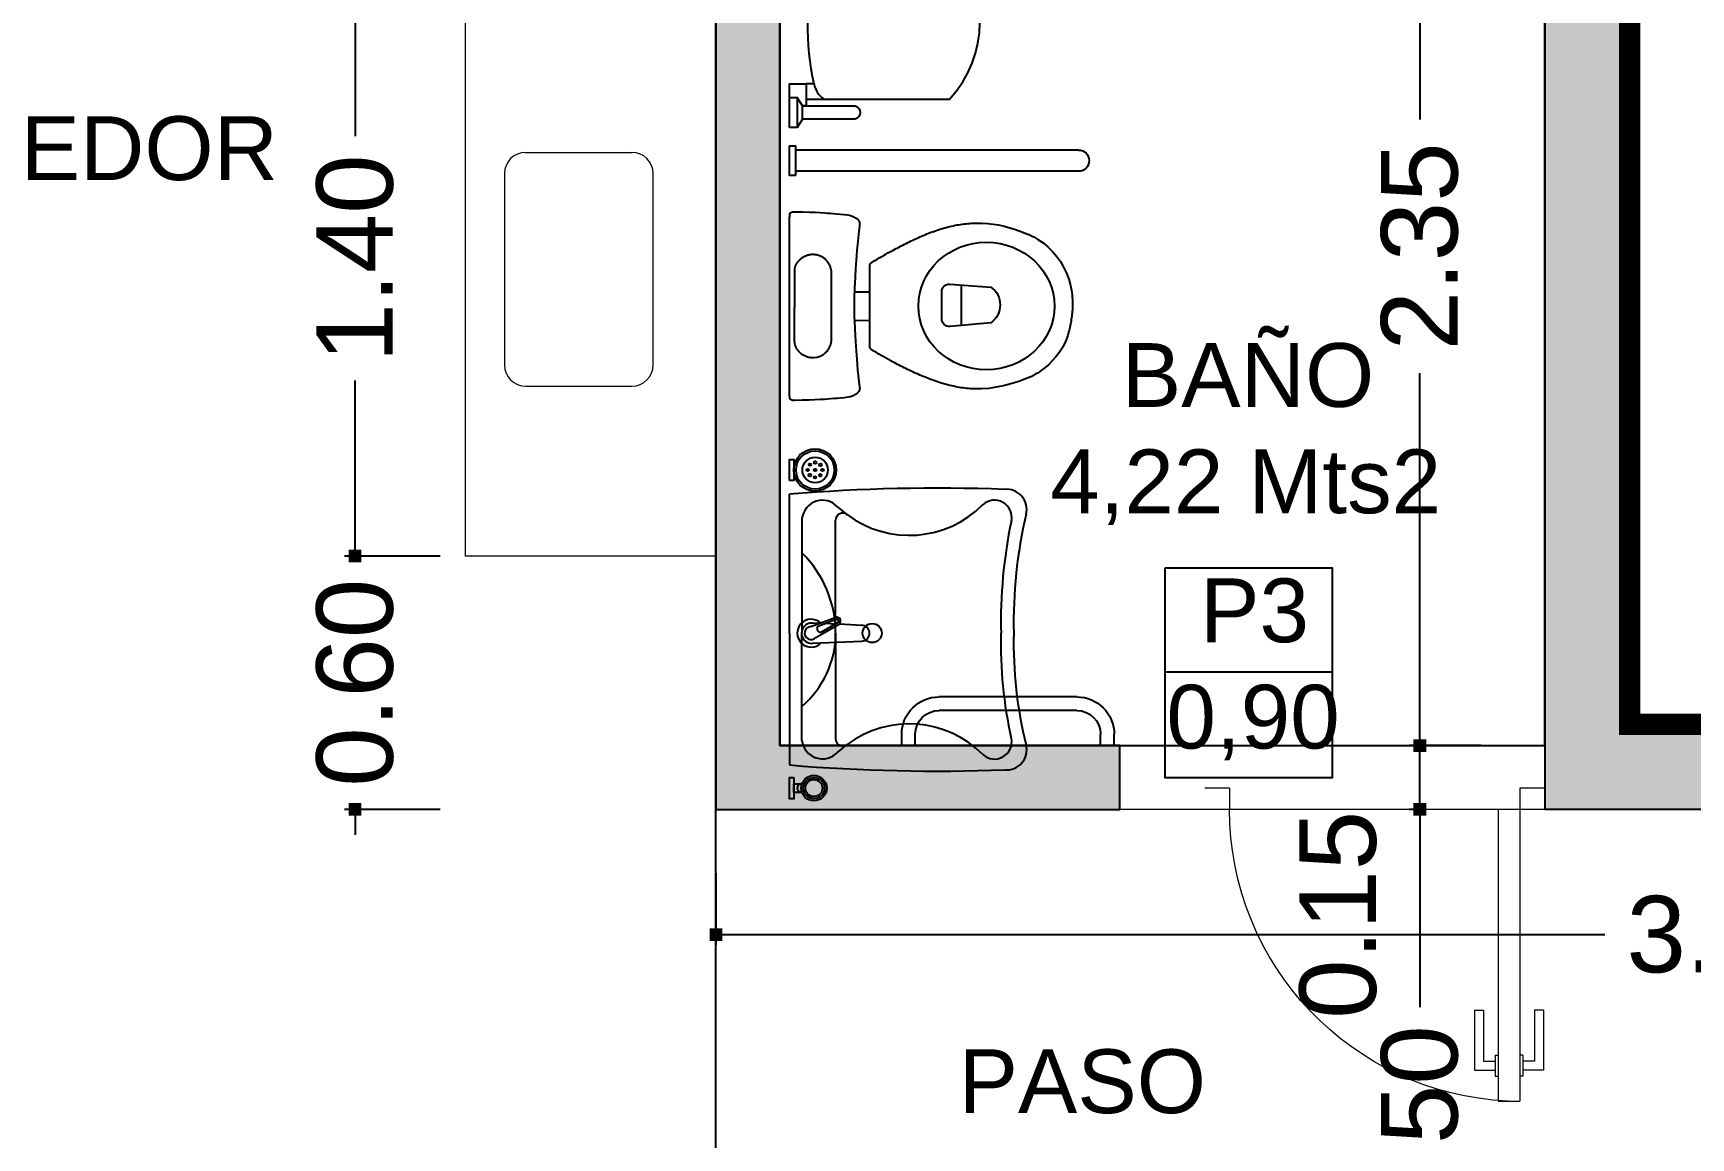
# Model space of a CAD drawing. Header units: millimetres. Extents: x 167 to 343, y -139 to 78.
# Drawn here: x 242.868 to 246.768, y -49.423 to -46.825 of the extents above; entities that cross this region are included whole.
import ezdxf

# ---------------------------------------------------------------- set-up
doc = ezdxf.new("R2010")
doc.units = ezdxf.units.MM
doc.header["$LTSCALE"] = 0.1
doc.header["$MEASUREMENT"] = 0
doc.header["$PDMODE"] = 3
doc.header["$PDSIZE"] = 0.1
doc.layers.get('DEFPOINTS').update_dxf_attribs({"color": 1})
for name, color, linetype, lineweight in [('17.Sombras', 8, 'Continuous', 5), ('ARTEFACTO', 3, 'Continuous', 15), ('CARPINTERIA', 2, 'Continuous', 18)]:
    doc.layers.add(name, color=color, linetype=linetype, lineweight=lineweight)
for name, color, linetype in [('5.Carpinterias', 250, 'Continuous'), ('9.Mobiliario', 252, 'Continuous'), ('Carpinterias', 7, 'Continuous'), ('Cotas', 1, 'Continuous'), ('HATCH', 10, 'Continuous'), ('MURO', 4, 'Continuous'), ('POLILINEA SUP', 150, 'Continuous')]:
    doc.layers.add(name, color=color, linetype=linetype)
doc.styles.add('ARIAL', font='arial.ttf', dxfattribs={"height": 0.18})
doc.styles.get("Standard").update_dxf_attribs({"font": 'arial.ttf'})
doc.styles.add('Verdana', font='verdana.ttf')
doc.dimstyles.new('MARQ 100', dxfattribs={"dimscale": 0.1, "dimtxt": 1.75, "dimasz": 0.3, "dimexe": 0.25, "dimexo": 1.5, "dimtad": 0, "dimzin": 1, "dimdsep": 46, "dimtxsty": 'ARIAL', "dimblk": 'BOXFILLED', "dimcen": 2.5, "dimclrd": 8, "dimclre": 8, "dimclrt": 4, "dimazin": 0, "dimtfac": 1, "dimtmove": 2, "dimatfit": 3, "dimldrblk": 'DOTSMALL', "dimfxl": 2, "dimfxlon": 1, "dimlwd": -1, "dimarcsym": 0})

# ---------------------------------------------------------------- blocks, each defined once
blk = doc.blocks.new('_BoxFilled')
at = {"color": 0, "linetype": 'ByBlock', "lineweight": -2}
blk.add_line((-0.5, 0), (-1, 0), dxfattribs=at)
at = {"color": 0, "linetype": 'ByBlock'}
blk.add_solid([(-0.5, 0.5), (0.5, 0.5), (-0.5, -0.5), (0.5, -0.5)], dxfattribs=at)
blk = doc.blocks.new('*D82')
at = {"layer": 'Cotas', "color": 8, "lineweight": -2, "transparency": 16777216}
for p, q in [((246.1303, -48.6507), (246.1053, -48.6507)), ((246.1303, -50.1555), (246.1053, -50.1555))]:
    blk.add_line(p, q, dxfattribs=at)
at = {"layer": 'Cotas', "color": 8, "transparency": 16777216}
for p, q in [((246.1303, -48.6807), (246.1303, -49.1156)), ((246.1303, -50.1255), (246.1303, -49.6906))]:
    blk.add_line(p, q, dxfattribs=at)
at = {"layer": 'DEFPOINTS', "color": 0, "transparency": 16777216}
for p in [(246.2626, -48.6507), (246.1303, -50.1555), (246.2626, -50.1555)]:
    blk.add_point(p, dxfattribs=at)
at = {"layer": 'Cotas', "color": 8, "transparency": 16777216, "xscale": 0.03, "yscale": 0.03, "zscale": 0.03}
for p, rotation in [((246.1303, -48.6507), 90), ((246.1303, -50.1555), 270)]:
    blk.add_blockref('_BoxFilled', p, dxfattribs=dict(at, rotation=rotation))
at = {"layer": 'Cotas', "color": 4, "transparency": 16777216, "insert": (246.1303, -49.4031), "char_height": 0.18, "attachment_point": 5, "rotation": 90, "style": 'ARIAL'}
blk.add_mtext('1.50', dxfattribs=at)
blk = doc.blocks.new('_DotSmall')
at = {"color": 0, "linetype": 'ByBlock', "const_width": 0.5}
blk.add_lwpolyline([(-0.0625, 0, 1), (0.0625, 0, 1)], format="xyb", close=True, dxfattribs=at)
blk = doc.blocks.new('*D83')
at = {"layer": 'Cotas', "color": 8, "transparency": 16777216}
for p, q in [((246.1303, -48.4707), (246.1303, -48.4407)), ((246.1303, -48.6507), (246.1303, -48.5007)), ((246.1303, -48.6807), (246.1303, -48.7107))]:
    blk.add_line(p, q, dxfattribs=at)
at = {"layer": 'Cotas', "color": 8, "lineweight": -2, "transparency": 16777216}
for p, q in [((246.1303, -48.5007), (246.1053, -48.5007)), ((246.1303, -48.6507), (246.1053, -48.6507))]:
    blk.add_line(p, q, dxfattribs=at)
at = {"layer": 'DEFPOINTS', "color": 0, "transparency": 16777216}
for p in [(246.1303, -48.5007), (246.2626, -48.5007), (246.2632, -48.6507)]:
    blk.add_point(p, dxfattribs=at)
at = {"layer": 'Cotas', "color": 8, "transparency": 16777216, "xscale": 0.03, "yscale": 0.03, "zscale": 0.03}
for p, rotation in [((246.1303, -48.5007), 270), ((246.1303, -48.6507), 90)]:
    blk.add_blockref('_BoxFilled', p, dxfattribs=dict(at, rotation=rotation))
at = {"layer": 'Cotas', "color": 4, "transparency": 16777216, "insert": (245.9383, -48.8986), "char_height": 0.18, "attachment_point": 5, "rotation": 90, "style": 'ARIAL'}
blk.add_mtext('0.15', dxfattribs=at)
blk = doc.blocks.new('*D125')
at = {"layer": 'Cotas', "color": 8, "transparency": 16777216}
for p, q in [((243.6253, -48.0247), (243.6253, -47.9947)), ((243.6253, -48.0547), (243.6253, -48.0567)), ((243.6253, -48.6507), (243.6253, -48.6487)), ((243.6253, -48.6807), (243.6253, -48.7107))]:
    blk.add_line(p, q, dxfattribs=at)
at = {"layer": 'Cotas', "color": 8, "lineweight": -2, "transparency": 16777216}
for p, q in [((243.8253, -48.0547), (243.6003, -48.0547)), ((243.8253, -48.6507), (243.6003, -48.6507))]:
    blk.add_line(p, q, dxfattribs=at)
at = {"layer": 'DEFPOINTS', "color": 0, "transparency": 16777216}
for p in [(243.6253, -48.0547), (244.4743, -48.0547), (244.4743, -48.6507)]:
    blk.add_point(p, dxfattribs=at)
at = {"layer": 'Cotas', "color": 8, "transparency": 16777216, "xscale": 0.03, "yscale": 0.03, "zscale": 0.03}
for p, rotation in [((243.6253, -48.0547), 270), ((243.6253, -48.6507), 90)]:
    blk.add_blockref('_BoxFilled', p, dxfattribs=dict(at, rotation=rotation))
at = {"layer": 'Cotas', "color": 4, "transparency": 16777216, "insert": (243.6253, -48.3527), "char_height": 0.18, "attachment_point": 5, "rotation": 90, "style": 'ARIAL'}
blk.add_mtext('0.60', dxfattribs=at)
blk = doc.blocks.new('*D126')
at = {"layer": 'Cotas', "color": 8, "lineweight": -2, "transparency": 16777216}
for p, q in [((243.7343, -46.6547), (243.6003, -46.6547)), ((243.8253, -48.0547), (243.6003, -48.0547))]:
    blk.add_line(p, q, dxfattribs=at)
at = {"layer": 'Cotas', "color": 8, "transparency": 16777216}
for p, q in [((243.6253, -46.6847), (243.6253, -47.0672)), ((243.6253, -48.0247), (243.6253, -47.6422))]:
    blk.add_line(p, q, dxfattribs=at)
at = {"layer": 'DEFPOINTS', "color": 0, "transparency": 16777216}
for p in [(243.6253, -46.6547), (243.8843, -46.6547), (244.4743, -48.0547)]:
    blk.add_point(p, dxfattribs=at)
at = {"layer": 'Cotas', "color": 8, "transparency": 16777216, "xscale": 0.03, "yscale": 0.03, "zscale": 0.03}
for p, rotation in [((243.6253, -46.6547), 90), ((243.6253, -48.0547), 270)]:
    blk.add_blockref('_BoxFilled', p, dxfattribs=dict(at, rotation=rotation))
at = {"layer": 'Cotas', "color": 4, "transparency": 16777216, "insert": (243.6253, -47.3547), "char_height": 0.18, "attachment_point": 5, "rotation": 90, "style": 'ARIAL'}
blk.add_mtext('1.40', dxfattribs=at)
blk = doc.blocks.new('inodisca')
for p, q in [((3114.6389, 1702.4767), (3114.6389, 1702.5716)), ((3114.8903, 1702.5598), (3114.8561, 1702.5599))]:
    blk.add_line(p, q)
blk.add_lwpolyline([(3114.666, 1702.4747), (3114.5692, 1702.4816, -0.519802), (3114.5692, 1702.5653), (3114.6657, 1702.574, -0.440684), (3114.6847, 1702.5566), (3114.6847, 1702.4921, -0.435165)], format="xyb", close=True)
for points in [[(3114.8047, 1702.655, 0), (3114.8101, 1702.6521, 0), (3114.8156, 1702.6491, 0), (3114.8214, 1702.6458, 0), (3114.8272, 1702.6425, 0), (3114.8329, 1702.6391, 0), (3114.8387, 1702.6357, 0), (3114.8444, 1702.6322, 0), (3114.8472, 1702.6305, 0), (3114.8486, 1702.6296, 0), (3114.849, 1702.6294, 0), (3114.8493, 1702.6292, 0), (3114.8495, 1702.6291, 0), (3114.8497, 1702.629, 0), (3114.8497, 1702.6289, 0), (3114.8498, 1702.6289, 0), (3114.8498, 1702.6289, 0), (3114.8498, 1702.6289, 0), (3114.8501, 1702.6287, 0), (3114.8504, 1702.6284, 0), (3114.8509, 1702.6281, 0), (3114.8513, 1702.6278, 0), (3114.8518, 1702.6271, 0), (3114.8524, 1702.6265, 0), (3114.8528, 1702.6258, 0), (3114.8532, 1702.625, 0), (3114.8536, 1702.6242, 0), (3114.8538, 1702.6234, 0), (3114.854, 1702.6226, 0), (3114.8542, 1702.6218, 0), (3114.8542, 1702.6209, 0), (3114.8542, 1702.62, 0), (3114.8541, 1702.618, 0), (3114.8541, 1702.6161, 0), (3114.8541, 1702.6055, 0), (3114.8541, 1702.5929, 0), (3114.8542, 1702.5695, 0), (3114.8542, 1702.5461, 0), (3114.8542, 1702.5263, 0), (3114.8542, 1702.5227, 0), (3114.8542, 1702.4993, 0), (3114.8542, 1702.4759, 0), (3114.8542, 1702.4578, 0), (3114.8542, 1702.4526, 0), (3114.8542, 1702.4326, 0), (3114.8542, 1702.4319, 0), (3114.8542, 1702.4313, 0), (3114.8541, 1702.4306, 0), (3114.854, 1702.43, 0), (3114.8539, 1702.4293, 0), (3114.8537, 1702.4286, 0), (3114.8534, 1702.428, 0), (3114.8531, 1702.4273, 0), (3114.8527, 1702.4267, 0), (3114.8523, 1702.4261, 0), (3114.8518, 1702.4255, 0), (3114.8513, 1702.4249, 0), (3114.8507, 1702.4244, 0), (3114.8501, 1702.4239, 0), (3114.8499, 1702.4238, 0), (3114.8498, 1702.4238, 0), (3114.8498, 1702.4237, 0), (3114.8498, 1702.4237, 0), (3114.8498, 1702.4237, 0), (3114.8498, 1702.4237, 0), (3114.8498, 1702.4237, 0), (3114.8497, 1702.4237, 0), (3114.8497, 1702.4236, 0), (3114.8495, 1702.4235, 0), (3114.8493, 1702.4234, 0), (3114.8436, 1702.4199, 0), (3114.8378, 1702.4164, 0), (3114.832, 1702.4129, 0), (3114.8261, 1702.4095, 0), (3114.8203, 1702.4062, 0), (3114.8167, 1702.4041, 0), (3114.8115, 1702.4013, 0), (3114.8047, 1702.3976, 0), (3114.8042, 1702.3973, 0), (3114.8003, 1702.3952, 0), (3114.7963, 1702.3931, 0), (3114.7924, 1702.391, 0), (3114.7885, 1702.389, 0), (3114.7845, 1702.3869, 0), (3114.7806, 1702.3848, 0), (3114.7766, 1702.3828, 0), (3114.7726, 1702.3808, 0), (3114.7686, 1702.3788, 0), (3114.7646, 1702.3768, 0), (3114.7606, 1702.3748, 0), (3114.7566, 1702.3729, 0), (3114.7526, 1702.371, 0), (3114.7485, 1702.3691, 0), (3114.7445, 1702.3672, 0), (3114.7404, 1702.3654, 0), (3114.7364, 1702.3636, 0), (3114.7323, 1702.3618, 0), (3114.7282, 1702.3601, 0), (3114.7241, 1702.3584, 0), (3114.72, 1702.3567, 0), (3114.7159, 1702.3551, 0), (3114.7118, 1702.3535, 0), (3114.7077, 1702.352, 0), (3114.7036, 1702.3505, 0), (3114.6994, 1702.349, 0), (3114.6953, 1702.3476, 0), (3114.6911, 1702.3462, 0), (3114.6869, 1702.3449, 0), (3114.6827, 1702.3436, 0), (3114.6785, 1702.3424, 0), (3114.6743, 1702.3413, 0), (3114.6701, 1702.3402, 0), (3114.6659, 1702.3391, 0), (3114.6617, 1702.3381, 0), (3114.6574, 1702.3372, 0), (3114.6532, 1702.3363, 0), (3114.6489, 1702.3355, 0), (3114.6446, 1702.3348, 0), (3114.6404, 1702.3341, 0), (3114.6361, 1702.3335, 0), (3114.6318, 1702.333, 0), (3114.6275, 1702.3325, 0), (3114.6231, 1702.3321, 0), (3114.6188, 1702.3318, 0), (3114.6145, 1702.3316, 0), (3114.6101, 1702.3314, 0), (3114.6057, 1702.3313, 0), (3114.5943, 1702.3312, 0), (3114.5935, 1702.3312, 0), (3114.5908, 1702.3313, 0), (3114.577, 1702.332, 0), (3114.564, 1702.3335, 0), (3114.5515, 1702.3355, 0), (3114.538, 1702.3385, 0), (3114.5247, 1702.3422, 0), (3114.511, 1702.3465, 0), (3114.4964, 1702.3516, 0), (3114.4963, 1702.3516, 0), (3114.4906, 1702.3537, 0), (3114.4798, 1702.3581, 0), (3114.4686, 1702.3635, 0), (3114.4685, 1702.3636, 0), (3114.4588, 1702.3693, 0), (3114.4465, 1702.3778, 0), (3114.4349, 1702.3873, 0), (3114.4243, 1702.3978, 0), (3114.4145, 1702.4092, 0), (3114.4057, 1702.4216, 0), (3114.398, 1702.4347, 0), (3114.3914, 1702.4485, 0), (3114.386, 1702.4631, 0), (3114.3819, 1702.4782, 0), (3114.3791, 1702.4938, 0), (3114.3783, 1702.5013, 0), (3114.3779, 1702.5051, 0), (3114.3776, 1702.5089, 0), (3114.3774, 1702.5127, 0), (3114.3773, 1702.5164, 0), (3114.3772, 1702.5202, 0), (3114.3772, 1702.524, 0), (3114.3773, 1702.5278, 0), (3114.3774, 1702.5316, 0), (3114.3776, 1702.5353, 0), (3114.3779, 1702.5391, 0), (3114.3782, 1702.5429, 0), (3114.3786, 1702.5467, 0), (3114.379, 1702.5504, 0), (3114.3796, 1702.5542, 0), (3114.3801, 1702.558, 0), (3114.3807, 1702.5617, 0), (3114.3814, 1702.5654, 0), (3114.3821, 1702.5692, 0), (3114.3829, 1702.5729, 0), (3114.3837, 1702.5766, 0), (3114.3845, 1702.5804, 0), (3114.3854, 1702.5841, 0), (3114.3863, 1702.5878, 0), (3114.3873, 1702.5915, 0), (3114.3883, 1702.5954, 0), (3114.3937, 1702.6097, 0), (3114.4003, 1702.6228, 0), (3114.4081, 1702.635, 0), (3114.4162, 1702.6458, 0), (3114.4247, 1702.6554, 0), (3114.4332, 1702.6638, 0), (3114.4417, 1702.6711, 0), (3114.4501, 1702.6774, 0), (3114.455, 1702.6807, 0), (3114.4598, 1702.6838, 0), (3114.4648, 1702.6868, 0), (3114.4692, 1702.6892, 0), (3114.471, 1702.6901, 0), (3114.474, 1702.6916, 0), (3114.4789, 1702.694, 0), (3114.484, 1702.6962, 0), (3114.4895, 1702.6983, 0), (3114.4959, 1702.7007, 0), (3114.4972, 1702.7011, 0), (3114.4993, 1702.7019, 0), (3114.5015, 1702.7027, 0), (3114.5037, 1702.7034, 0), (3114.506, 1702.7042, 0), (3114.5223, 1702.7091, 0), (3114.5394, 1702.7136, 0), (3114.5569, 1702.7172, 0), (3114.5743, 1702.7198, 0), (3114.5911, 1702.7211, 0), (3114.5941, 1702.7212, 0), (3114.5952, 1702.7212, 0), (3114.5972, 1702.7212, 0), (3114.5994, 1702.7212, 0), (3114.6038, 1702.7212, 0), (3114.6082, 1702.7211, 0), (3114.6126, 1702.7209, 0), (3114.617, 1702.7206, 0), (3114.6214, 1702.7203, 0), (3114.6258, 1702.7199, 0), (3114.6301, 1702.7194, 0), (3114.6345, 1702.7188, 0), (3114.6388, 1702.7182, 0), (3114.6432, 1702.7175, 0), (3114.6475, 1702.7167, 0), (3114.6518, 1702.7159, 0), (3114.6562, 1702.715, 0), (3114.6605, 1702.7141, 0), (3114.6648, 1702.7131, 0), (3114.6691, 1702.712, 0), (3114.6734, 1702.7109, 0), (3114.6777, 1702.7097, 0), (3114.6819, 1702.7085, 0), (3114.6862, 1702.7072, 0), (3114.6904, 1702.7059, 0), (3114.6947, 1702.7045, 0), (3114.6989, 1702.7031, 0), (3114.7031, 1702.7017, 0), (3114.7074, 1702.7001, 0), (3114.7116, 1702.6986, 0), (3114.7158, 1702.697, 0), (3114.7199, 1702.6954, 0), (3114.7241, 1702.6937, 0), (3114.7283, 1702.692, 0), (3114.7324, 1702.6903, 0), (3114.7365, 1702.6885, 0), (3114.7406, 1702.6867, 0), (3114.7448, 1702.6849, 0), (3114.7488, 1702.683, 0), (3114.7529, 1702.6811, 0), (3114.757, 1702.6792, 0), (3114.7611, 1702.6773, 0), (3114.7651, 1702.6754, 0), (3114.7691, 1702.6734, 0), (3114.7731, 1702.6714, 0), (3114.7771, 1702.6694, 0), (3114.7811, 1702.6674, 0), (3114.7851, 1702.6653, 0), (3114.789, 1702.6633, 0), (3114.793, 1702.6612, 0), (3114.7969, 1702.6592, 0), (3114.8008, 1702.6571, 0), (3114.8047, 1702.655, 0)], [(3114.9234, 1702.7426, 0), (3114.9308, 1702.7433, 0), (3114.9378, 1702.744, 0), (3114.9461, 1702.7446, 0), (3114.9534, 1702.7452, 0), (3114.9606, 1702.7457, 0), (3114.9711, 1702.7463, 0), (3114.9834, 1702.7469, 0), (3114.9974, 1702.7475, 0), (3115.0132, 1702.7479, 0), (3115.0308, 1702.748, 0), (3115.0349, 1702.748, 0), (3115.0364, 1702.7479, 0), (3115.0376, 1702.7476, 0), (3115.0387, 1702.7471, 0), (3115.0396, 1702.7466, 0), (3115.04, 1702.7463, 0), (3115.0405, 1702.7459, 0), (3115.0407, 1702.7457, 0), (3115.0408, 1702.7455, 0), (3115.0412, 1702.7452, 0), (3115.042, 1702.744, 0), (3115.0423, 1702.7433, 0), (3115.0424, 1702.7426, 0), (3115.0425, 1702.7415, 0), (3115.0426, 1702.7399, 0), (3115.0426, 1702.7391, 0), (3115.0427, 1702.7383, 0), (3115.0427, 1702.7373, 0), (3115.0427, 1702.7351, 0), (3115.0428, 1702.7314, 0), (3115.0428, 1702.7261, 0), (3115.0429, 1702.6917, 0), (3115.043, 1702.6913, 0), (3115.0431, 1702.6908, 0), (3115.0431, 1702.6903, 0), (3115.0431, 1702.6651, 0), (3115.0431, 1702.5263, 0), (3115.0431, 1702.514, 0), (3115.0431, 1702.5017, 0), (3115.0431, 1702.4894, 0), (3115.0431, 1702.3623, 0), (3115.0431, 1702.3618, 0), (3115.043, 1702.3614, 0), (3115.0429, 1702.3609, 0), (3115.0428, 1702.3264, 0), (3115.0427, 1702.3202, 0), (3115.0427, 1702.3179, 0), (3115.0426, 1702.3158, 0), (3115.0426, 1702.3138, 0), (3115.0425, 1702.3123, 0), (3115.0424, 1702.3107, 0), (3115.0422, 1702.3096, 0), (3115.042, 1702.3089, 0), (3115.0418, 1702.3083, 0), (3115.0412, 1702.3075, 0), (3115.0411, 1702.3073, 0), (3115.0409, 1702.3072, 0), (3115.0407, 1702.307, 0), (3115.04, 1702.3063, 0), (3115.0393, 1702.3058, 0), (3115.0384, 1702.3054, 0), (3115.0374, 1702.305, 0), (3115.0362, 1702.3047, 0), (3115.0349, 1702.3046, 0), (3115.0285, 1702.3046, 0), (3115.0116, 1702.3048, 0), (3114.9963, 1702.3052, 0), (3114.9827, 1702.3057, 0), (3114.9708, 1702.3063, 0), (3114.9606, 1702.3069, 0), (3114.954, 1702.3074, 0), (3114.9476, 1702.3079, 0), (3114.9404, 1702.3084, 0), (3114.9323, 1702.3091, 0), (3114.9234, 1702.31, 0), (3114.9141, 1702.3109, 0), (3114.9061, 1702.3118, 0), (3114.8996, 1702.313, 0), (3114.8934, 1702.3153, 0), (3114.8877, 1702.3185, 0), (3114.8826, 1702.3227, 0), (3114.8811, 1702.3242, 0), (3114.8799, 1702.3258, 0), (3114.879, 1702.3276, 0), (3114.8784, 1702.3294, 0), (3114.8781, 1702.3313, 0), (3114.8779, 1702.3332, 0), (3114.878, 1702.3339, 0), (3114.878, 1702.3347, 0), (3114.8781, 1702.3356, 0), (3114.8781, 1702.3362, 0), (3114.8782, 1702.3365, 0), (3114.8783, 1702.3375, 0), (3114.8783, 1702.3376, 0), (3114.8785, 1702.3385, 0), (3114.88, 1702.35, 0), (3114.8818, 1702.3661, 0), (3114.8833, 1702.3811, 0), (3114.8845, 1702.3949, 0), (3114.8855, 1702.4075, 0), (3114.8863, 1702.4189, 0), (3114.8876, 1702.438, 0), (3114.8888, 1702.4578, 0), (3114.8895, 1702.4725, 0), (3114.89, 1702.4829, 0), (3114.8903, 1702.4913, 0), (3114.8905, 1702.5014, 0), (3114.8907, 1702.5128, 0), (3114.8908, 1702.5239, 0), (3114.8908, 1702.5343, 0), (3114.8905, 1702.5502, 0), (3114.8902, 1702.5644, 0), (3114.8897, 1702.5768, 0), (3114.8894, 1702.5822, 0), (3114.8888, 1702.594, 0), (3114.8879, 1702.6095, 0), (3114.8864, 1702.6318, 0), (3114.885, 1702.6518, 0), (3114.884, 1702.6634, 0), (3114.8829, 1702.676, 0), (3114.8815, 1702.6896, 0), (3114.8798, 1702.7042, 0), (3114.8782, 1702.7165, 0), (3114.8779, 1702.7194, 0), (3114.8781, 1702.7214, 0), (3114.8784, 1702.7232, 0), (3114.879, 1702.725, 0), (3114.8799, 1702.7268, 0), (3114.8811, 1702.7284, 0), (3114.8826, 1702.7299, 0), (3114.8877, 1702.7341, 0), (3114.8934, 1702.7373, 0), (3114.8996, 1702.7396, 0), (3114.9061, 1702.7408, 0), (3114.9141, 1702.7417, 0), (3114.9233, 1702.7426, 0), (3114.9234, 1702.7426, 0)], [(3114.9445, 1702.5833, 0), (3114.9445, 1702.5775, 0), (3114.9445, 1702.5718, 0), (3114.9445, 1702.566, 0), (3114.9445, 1702.5603, 0), (3114.9446, 1702.5545, 0), (3114.9446, 1702.5488, 0), (3114.9446, 1702.543, 0), (3114.9446, 1702.5373, 0), (3114.9446, 1702.5315, 0), (3114.9446, 1702.5258, 0), (3114.9446, 1702.52, 0), (3114.9446, 1702.5142, 0), (3114.9446, 1702.5085, 0), (3114.9446, 1702.5027, 0), (3114.9445, 1702.497, 0), (3114.9445, 1702.4912, 0), (3114.9445, 1702.4855, 0), (3114.9445, 1702.4797, 0), (3114.9445, 1702.474, 0), (3114.9445, 1702.4682, 0), (3114.9445, 1702.4625, 0), (3114.9445, 1702.4567, 0), (3114.9445, 1702.451, 0), (3114.9445, 1702.4452, 0), (3114.9445, 1702.4441, 0), (3114.9446, 1702.4429, 0), (3114.9447, 1702.4418, 0), (3114.9449, 1702.4406, 0), (3114.9451, 1702.4395, 0), (3114.9454, 1702.4381, 0), (3114.9458, 1702.4367, 0), (3114.9463, 1702.4354, 0), (3114.9467, 1702.434, 0), (3114.9472, 1702.4327, 0), (3114.9478, 1702.4313, 0), (3114.9484, 1702.43, 0), (3114.9491, 1702.4288, 0), (3114.9498, 1702.4275, 0), (3114.9505, 1702.4263, 0), (3114.9513, 1702.425, 0), (3114.9521, 1702.4238, 0), (3114.9529, 1702.4227, 0), (3114.9538, 1702.4215, 0), (3114.9547, 1702.4204, 0), (3114.9557, 1702.4194, 0), (3114.9566, 1702.4183, 0), (3114.9577, 1702.4173, 0), (3114.9587, 1702.4163, 0), (3114.9598, 1702.4154, 0), (3114.9609, 1702.4145, 0), (3114.9621, 1702.4136, 0), (3114.9632, 1702.4128, 0), (3114.9644, 1702.412, 0), (3114.9657, 1702.4112, 0), (3114.9669, 1702.4105, 0), (3114.9682, 1702.4098, 0), (3114.9695, 1702.4092, 0), (3114.9708, 1702.4086, 0), (3114.9721, 1702.4081, 0), (3114.9735, 1702.4076, 0), (3114.9748, 1702.4071, 0), (3114.9762, 1702.4067, 0), (3114.9776, 1702.4064, 0), (3114.979, 1702.406, 0), (3114.9804, 1702.4058, 0), (3114.9818, 1702.4055, 0), (3114.9833, 1702.4054, 0), (3114.9847, 1702.4052, 0), (3114.9861, 1702.4052, 0), (3114.9876, 1702.4051, 0), (3114.989, 1702.4051, 0), (3114.9904, 1702.4052, 0), (3114.9919, 1702.4053, 0), (3114.9933, 1702.4054, 0), (3114.9947, 1702.4056, 0), (3114.9962, 1702.4059, 0), (3114.9976, 1702.4062, 0), (3114.999, 1702.4065, 0), (3115.0003, 1702.4069, 0), (3115.0017, 1702.4073, 0), (3115.0031, 1702.4078, 0), (3115.0049, 1702.4085, 0), (3115.0066, 1702.4092, 0), (3115.0084, 1702.4101, 0), (3115.0101, 1702.4109, 0), (3115.0117, 1702.4119, 0), (3115.0133, 1702.4129, 0), (3115.0149, 1702.414, 0), (3115.0165, 1702.4152, 0), (3115.0179, 1702.4164, 0), (3115.0188, 1702.4171, 0), (3115.0197, 1702.4179, 0), (3115.0205, 1702.4187, 0), (3115.0213, 1702.4195, 0), (3115.0221, 1702.4204, 0), (3115.023, 1702.4215, 0), (3115.0239, 1702.4226, 0), (3115.0248, 1702.4237, 0), (3115.0257, 1702.4249, 0), (3115.0265, 1702.4261, 0), (3115.0272, 1702.4273, 0), (3115.0279, 1702.4285, 0), (3115.0286, 1702.4298, 0), (3115.0291, 1702.4308, 0), (3115.0295, 1702.4319, 0), (3115.0299, 1702.433, 0), (3115.0302, 1702.4341, 0), (3115.0306, 1702.4352, 0), (3115.0309, 1702.4361, 0), (3115.0311, 1702.437, 0), (3115.0313, 1702.438, 0), (3115.0314, 1702.4389, 0), (3115.0315, 1702.4399, 0), (3115.0316, 1702.4408, 0), (3115.0316, 1702.4421, 0), (3115.0316, 1702.4434, 0), (3115.0316, 1702.4447, 0), (3115.0316, 1702.446, 0), (3115.0316, 1702.4517, 0), (3115.0316, 1702.4575, 0), (3115.0316, 1702.4632, 0), (3115.0316, 1702.469, 0), (3115.0316, 1702.4747, 0), (3115.0316, 1702.4805, 0), (3115.0316, 1702.4862, 0), (3115.0316, 1702.492, 0), (3115.0316, 1702.4977, 0), (3115.0316, 1702.5035, 0), (3115.0316, 1702.5092, 0), (3115.0316, 1702.515, 0), (3115.0316, 1702.5207, 0), (3115.0316, 1702.5236, 0), (3115.0316, 1702.5265, 0), (3115.0317, 1702.5322, 0), (3115.0317, 1702.538, 0), (3115.0317, 1702.5409, 0), (3115.0318, 1702.5438, 0), (3115.0318, 1702.5495, 0), (3115.0318, 1702.5553, 0), (3115.0318, 1702.561, 0), (3115.0318, 1702.5668, 0), (3115.0318, 1702.5725, 0), (3115.0318, 1702.5783, 0), (3115.0318, 1702.584, 0), (3115.0318, 1702.5898, 0), (3115.0318, 1702.5955, 0), (3115.0318, 1702.6013, 0), (3115.0318, 1702.607, 0), (3115.0317, 1702.6085, 0), (3115.0317, 1702.6099, 0), (3115.0316, 1702.6113, 0), (3115.0315, 1702.6128, 0), (3115.0314, 1702.6137, 0), (3115.0313, 1702.6147, 0), (3115.0311, 1702.6156, 0), (3115.0308, 1702.6166, 0), (3115.0306, 1702.6175, 0), (3115.0303, 1702.6184, 0), (3115.0298, 1702.6197, 0), (3115.0293, 1702.6211, 0), (3115.0287, 1702.6224, 0), (3115.0281, 1702.6237, 0), (3115.0276, 1702.6247, 0), (3115.027, 1702.6257, 0), (3115.0264, 1702.6267, 0), (3115.0257, 1702.6276, 0), (3115.0251, 1702.6286, 0), (3115.0244, 1702.6295, 0), (3115.0237, 1702.6304, 0), (3115.023, 1702.6313, 0), (3115.0222, 1702.6321, 0), (3115.0214, 1702.633, 0), (3115.0204, 1702.634, 0), (3115.0193, 1702.635, 0), (3115.0183, 1702.6359, 0), (3115.0172, 1702.6369, 0), (3115.016, 1702.6378, 0), (3115.0149, 1702.6386, 0), (3115.0137, 1702.6394, 0), (3115.0125, 1702.6402, 0), (3115.0108, 1702.6412, 0), (3115.0092, 1702.6421, 0), (3115.0074, 1702.6429, 0), (3115.0057, 1702.6437, 0), (3115.0039, 1702.6444, 0), (3115.0021, 1702.645, 0), (3115.0003, 1702.6456, 0), (3114.9984, 1702.6461, 0), (3114.9965, 1702.6466, 0), (3114.9951, 1702.6468, 0), (3114.9937, 1702.6471, 0), (3114.9923, 1702.6472, 0), (3114.9908, 1702.6474, 0), (3114.9899, 1702.6474, 0), (3114.9889, 1702.6475, 0), (3114.988, 1702.6475, 0), (3114.987, 1702.6475, 0), (3114.9861, 1702.6475, 0), (3114.9851, 1702.6474, 0), (3114.9794, 1702.6466, 0), (3114.9783, 1702.6464, 0), (3114.9772, 1702.6461, 0), (3114.976, 1702.6458, 0), (3114.9749, 1702.6454, 0), (3114.9739, 1702.6451, 0), (3114.9728, 1702.6447, 0), (3114.9717, 1702.6443, 0), (3114.9706, 1702.6438, 0), (3114.9696, 1702.6434, 0), (3114.9685, 1702.6429, 0), (3114.9673, 1702.6422, 0), (3114.966, 1702.6415, 0), (3114.9648, 1702.6407, 0), (3114.9636, 1702.64, 0), (3114.9624, 1702.6392, 0), (3114.9612, 1702.6383, 0), (3114.9601, 1702.6374, 0), (3114.959, 1702.6365, 0), (3114.958, 1702.6355, 0), (3114.9569, 1702.6345, 0), (3114.9559, 1702.6335, 0), (3114.955, 1702.6324, 0), (3114.954, 1702.6313, 0), (3114.9531, 1702.6302, 0), (3114.9523, 1702.629, 0), (3114.9515, 1702.6278, 0), (3114.9507, 1702.6266, 0), (3114.95, 1702.6254, 0), (3114.9493, 1702.6241, 0), (3114.9486, 1702.6228, 0), (3114.948, 1702.6216, 0), (3114.9474, 1702.6202, 0), (3114.9469, 1702.6189, 0), (3114.9464, 1702.6176, 0), (3114.9461, 1702.6168, 0), (3114.9459, 1702.616, 0), (3114.9456, 1702.6152, 0), (3114.9453, 1702.6144, 0), (3114.9451, 1702.6136, 0), (3114.945, 1702.6128, 0), (3114.9449, 1702.612, 0), (3114.9447, 1702.6106, 0), (3114.9446, 1702.6092, 0), (3114.9445, 1702.6077, 0), (3114.9445, 1702.6063, 0), (3114.9445, 1702.6005, 0), (3114.9445, 1702.5948, 0), (3114.9445, 1702.589, 0), (3114.9445, 1702.5833, 0)], [(3114.8903, 1702.4928, 0), (3114.8698, 1702.4928, 0), (3114.8562, 1702.4928, 0)]]:
    blk.add_polyline3d(points)
blk.add_ellipse((3114.5798, 1702.5263), major_axis=(0.16, 0), ratio=0.9375)
blk = doc.blocks.new('FIJO 50 VS')
for p, q in [((-0.3959, 0.1147), (-0.0721, 0.1147)), ((-0.3959, 0.0827), (-0.0721, 0.0827)), ((-0.484, 0), (-0.484, 0.0266)), ((-0.484, 0), (-0.452, 0)), ((-0.452, 0), (-0.452, 0.0266)), ((-0.016, 0), (-0.016, 0.0266)), ((-0.016, 0), (0.016, 0)), ((0.016, 0), (0.016, 0.0266))]:
    blk.add_line(p, q)
for centre, radius, start, end in [((-0.3959, 0.0266), 0.0881, 90, 180), ((-0.3959, 0.0266), 0.0561, 90, 180), ((-0.0721, 0.0266), 0.0881, 0, 90), ((-0.0721, 0.0266), 0.0561, 0, 90)]:
    blk.add_arc(centre, radius, start, end)
blk = doc.blocks.new('*D129')
at = {"layer": 'Cotas', "color": 8, "lineweight": -2, "transparency": 16777216}
for p, q in [((244.4743, -48.8007), (244.4743, -48.9703)), ((247.6743, -48.8007), (247.6743, -48.9703))]:
    blk.add_line(p, q, dxfattribs=at)
at = {"layer": 'Cotas', "color": 8, "transparency": 16777216}
for p, q in [((244.5043, -48.9453), (246.5653, -48.9453)), ((247.6443, -48.9453), (247.1572, -48.9453))]:
    blk.add_line(p, q, dxfattribs=at)
at = {"layer": 'DEFPOINTS', "color": 0, "transparency": 16777216}
for p in [(244.4743, -48.6507), (247.6743, -48.6507), (244.4743, -48.9453)]:
    blk.add_point(p, dxfattribs=at)
at = {"layer": 'Cotas', "color": 8, "transparency": 16777216, "xscale": 0.03, "yscale": 0.03, "zscale": 0.03, "rotation": 180}
blk.add_blockref('_BoxFilled', (244.4743, -48.9453), dxfattribs=at)
at = {"layer": 'Cotas', "color": 8, "transparency": 16777216, "xscale": 0.03, "yscale": 0.03, "zscale": 0.03}
blk.add_blockref('_BoxFilled', (247.6743, -48.9453), dxfattribs=at)
at = {"layer": 'Cotas', "color": 4, "transparency": 16777216, "insert": (246.8613, -48.9453), "char_height": 0.18, "attachment_point": 5, "style": 'ARIAL'}
blk.add_mtext('3.20', dxfattribs=at)
blk = doc.blocks.new('sentate')
for p, q in [((3115.1798, 1700.8912), (3115.1929, 1700.9106)), ((3115.1798, 1700.8598), (3115.1929, 1700.8405)), ((3115.1798, 1700.4679), (3115.1929, 1700.4873)), ((3115.1798, 1700.4365), (3115.1929, 1700.4172))]:
    blk.add_line(p, q)
for points in [[(3115.1798, 1700.8912), (3115.1798, 1700.8598), (3115.056, 1700.8598, -0.723314), (3115.056, 1700.8912)], [(3115.1798, 1700.4365), (3115.1798, 1700.4679), (3115.056, 1700.4679, 0.723314), (3115.056, 1700.4365)]]:
    blk.add_lwpolyline(points, format="xyb", close=True)
for points in [[(3115.2106, 1700.9106), (3115.2106, 1700.8405), (3115.1929, 1700.8405), (3115.1929, 1700.9106)], [(3115.2106, 1700.4172), (3115.2106, 1700.4873), (3115.1929, 1700.4873), (3115.1929, 1700.4172)]]:
    blk.add_lwpolyline(points, close=True)
for points in [[(3115.1529, 1700.8087, 0.211922), (3115.1289, 1700.8439), (3114.8345, 1700.8439, 0.398659), (3114.8345, 1700.4839), (3115.1289, 1700.4839, 0.175757), (3115.1529, 1700.5185)], [(3115.1529, 1700.8087, -0.102023), (3115.1529, 1700.5185)]]:
    blk.add_lwpolyline(points, format="xyb")
for points in [[(3115.153, 1700.8082), (3115.1717, 1700.8082), (3115.1717, 1700.8439), (3115.1289, 1700.8439)], [(3115.2106, 1700.86), (3115.2106, 1700.86), (3115.2106, 1700.8082), (3115.1717, 1700.8082), (3115.1717, 1700.8598), (3115.1798, 1700.8598)], [(3115.153, 1700.5196), (3115.1717, 1700.5196), (3115.1717, 1700.4839), (3115.1289, 1700.4839)], [(3115.2106, 1700.4678), (3115.2106, 1700.4678), (3115.2106, 1700.5196), (3115.1717, 1700.5196), (3115.1717, 1700.4679), (3115.1798, 1700.4679)]]:
    blk.add_lwpolyline(points)
blk = doc.blocks.new('barral')
for p, q in [((3248.9003, 1472.0712), (3248.234, 1472.0712)), ((3248.3498, 1472.0712), (3248.3498, 1472.0712)), ((3248.9003, 1472.0212), (3248.234, 1472.0212))]:
    blk.add_line(p, q)
blk.add_lwpolyline([(3248.234, 1472.0808), (3248.2206, 1472.0808), (3248.2206, 1472.0116), (3248.234, 1472.0116)], close=True)
blk.add_arc((3248.9003, 1472.0462), 0.025, 270, 90)
blk = doc.blocks.new('jabon1')
blk.add_lwpolyline([(2965.4659, 1657.6468), (2965.5159, 1657.6468), (2965.5159, 1657.6368), (2965.4659, 1657.6368)], close=True)
for centre, radius in [((2965.4909, 1657.5869), 0.05), ((2965.4909, 1657.5865), 0.045), ((2965.4909, 1657.5865), 0.03), ((2965.4735, 1657.5867), 0.003), ((2965.4788, 1657.599), 0.003), ((2965.4909, 1657.6039), 0.003), ((2965.4909, 1657.5865), 0.003), ((2965.5033, 1657.5987), 0.003), ((2965.5083, 1657.5863), 0.003), ((2965.4785, 1657.5742), 0.003), ((2965.4909, 1657.5691), 0.003), ((2965.5031, 1657.574), 0.003)]:
    blk.add_circle(centre, radius)
blk = doc.blocks.new('dientes1')
blk.add_lwpolyline([(2965.4075, 1657.41), (2965.4575, 1657.41), (2965.4575, 1657.4), (2965.4075, 1657.4)], close=True)
blk.add_lwpolyline([(2965.4425, 1657.4275), (2965.4425, 1657.41), (2965.4225, 1657.41), (2965.4225, 1657.4275)])
for radius in [0.03, 0.025, 0.02]:
    blk.add_circle((2965.4325, 1657.4575), radius)
blk.add_arc((2965.4325, 1657.4282), 0.01, 174.0741, 5.9259)
blk = doc.blocks.new('lavatoriomonoc')
for p, q in [((3121.7124, 1703.4501), (3121.4024, 1703.4501)), ((3121.4602, 1703.4209), (3121.7121, 1703.4209)), ((3121.7124, 1703.4501), (3122.0392, 1703.4501)), ((3121.9813, 1703.4209), (3121.7126, 1703.4209)), ((3121.4327, 1703.3365), (3121.4504, 1703.3143)), ((3121.7121, 1703.3416), (3121.4637, 1703.3416)), ((3121.7126, 1703.3416), (3121.9778, 1703.3416)), ((3122.0088, 1703.3365), (3121.9911, 1703.3143))]:
    blk.add_line(p, q)
blk.add_circle((3121.7126, 1703.2556), 0.0225)
for centre, radius, start, end in [((3125.6027, 1703.1024), 4.2147, 175.2679, 182.1561), ((3121.4654, 1703.3725), 0.0487, 96.0802, 227.8275), ((3121.7121, 1703.5676), 0.226, 220.4823, 270), ((3121.7133, 1703.6041), 0.2624, 269.8388, 315.7386), ((3121.9762, 1703.3725), 0.0487, 312.1725, 83.9198), ((3117.8253, 1703.1021), 4.2282, 357.8549, 4.7212), ((3121.4637, 1703.3247), 0.0169, 90, 218.1239), ((3121.9778, 1703.3247), 0.0169, 321.8761, 90), ((3121.2553, 1703.1683), 0.2437, 314.7737, 36.7977), ((3122.1863, 1703.1683), 0.2437, 143.2023, 225.2263), ((3121.4568, 1702.9679), 0.0405, 137.5834, 281.2196), ((3121.9847, 1702.9679), 0.0405, 258.7804, 42.4166), ((3121.6879, 1701.931), 1.0219, 88.5901, 102.6135), ((3121.7386, 1701.7899), 1.1629, 78.179, 91.3233), ((3121.7266, 1701.8497), 1.102, 90.735, 90.7406), ((3121.4381, 1702.9394), 0.0474, 174.7017, 283.4938), ((3121.6874, 1701.9453), 0.9775, 88.5424, 104.1034), ((3121.7258, 1701.8636), 1.059, 90.7233, 90.7292), ((3121.7389, 1701.8186), 1.1042, 76.734, 91.3737), ((3122.0034, 1702.9394), 0.0474, 256.5062, 5.2983)]:
    blk.add_arc(centre, radius, start, end)
blk = doc.blocks.new('monoc')
blk.add_lwpolyline([(3111.512, 1703.4954), (3111.5127, 1703.5112, 1.095964), (3111.4651, 1703.5112), (3111.4704, 1703.3957, 1), (3111.5074, 1703.3957), (3111.5098, 1703.4491)], format="xyb")
for points in [[(3111.4787, 1703.5033), (3111.5098, 1703.4491)], [(3111.4914, 1703.4913), (3111.514, 1703.4519)], [(3111.5046, 1703.5154), (3111.5265, 1703.4559)], [(3111.5061, 1703.4967), (3111.5216, 1703.4547)], [(3111.5103, 1703.4584), (3111.5114, 1703.4825)]]:
    blk.add_lwpolyline(points)
for centre, radius, start, end in [((3111.4889, 1703.5147), 0.0328, 317.421, 225.7208), ((3111.4892, 1703.5147), 0.0154, 3.1342, 227.3185), ((3111.4992, 1703.4929), 0.00795, 28.6546, 191.7591), ((3111.5174, 1703.4545), 0.00923, 215.35, 8.9372), ((3111.5174, 1703.4545), 0.00424, 217.7816, 2.6321)]:
    blk.add_arc(centre, radius, start, end)
blk = doc.blocks.new('*D143')
at = {"layer": 'Cotas', "color": 8, "lineweight": -2, "transparency": 16777216}
for p, q in [((246.2743, -46.1523), (246.1053, -46.1523)), ((246.2743, -48.5007), (246.1053, -48.5007))]:
    blk.add_line(p, q, dxfattribs=at)
at = {"layer": 'Cotas', "color": 8, "transparency": 16777216}
for p, q in [((246.1303, -46.1823), (246.1303, -47.028)), ((246.1303, -48.4707), (246.1303, -47.625))]:
    blk.add_line(p, q, dxfattribs=at)
at = {"layer": 'DEFPOINTS', "color": 0, "transparency": 16777216}
for p in [(246.1303, -46.1523), (246.4243, -46.1523), (246.4243, -48.5007)]:
    blk.add_point(p, dxfattribs=at)
at = {"layer": 'Cotas', "color": 8, "transparency": 16777216, "xscale": 0.03, "yscale": 0.03, "zscale": 0.03}
for p, rotation in [((246.1303, -46.1523), 90), ((246.1303, -48.5007), 270)]:
    blk.add_blockref('_BoxFilled', p, dxfattribs=dict(at, rotation=rotation))
at = {"layer": 'Cotas', "color": 4, "transparency": 16777216, "insert": (246.1303, -47.3265), "char_height": 0.18, "attachment_point": 5, "rotation": 90, "style": 'ARIAL'}
blk.add_mtext('2.35', dxfattribs=at)
blk = doc.blocks.new('puerta .8')
at = {"layer": 'CARPINTERIA'}
for p, q in [((515.4025, 143.696), (515.4613, 143.696)), ((515.4613, 143.696), (515.4613, 142.9599)), ((516.1442, 143.696), (516.2025, 143.696)), ((516.1442, 143.696), (516.1442, 143.646)), ((515.4025, 143.646), (515.5119, 143.646)), ((515.5119, 143.646), (515.5119, 142.9599)), ((516.1442, 143.646), (516.2025, 143.646)), ((515.4056, 143.1738), (515.4268, 143.1738)), ((515.4056, 143.1738), (515.4056, 143.0326)), ((515.4268, 143.1738), (515.4268, 143.0537)), ((515.5464, 143.1738), (515.5464, 143.0537)), ((515.5676, 143.1738), (515.5464, 143.1738)), ((515.5676, 143.1738), (515.5676, 143.0326)), ((515.4543, 143.0679), (515.4613, 143.0679)), ((515.4543, 143.0679), (515.4543, 143.0184)), ((515.519, 143.0679), (515.5119, 143.0679)), ((515.519, 143.0679), (515.519, 143.0184)), ((515.4056, 143.0326), (515.4543, 143.0326)), ((515.4268, 143.0537), (515.4543, 143.0537)), ((515.4543, 143.0184), (515.4613, 143.0184)), ((515.519, 143.0184), (515.5119, 143.0184)), ((515.5464, 143.0537), (515.519, 143.0537)), ((515.5676, 143.0326), (515.519, 143.0326)), ((515.5119, 142.9599), (515.4613, 142.9599))]:
    blk.add_line(p, q, dxfattribs=at)
blk.add_arc((515.4572, 143.646), 0.6869, 272.7794, 0, dxfattribs=at)

msp = doc.modelspace()

# ---------------------------------------------------------------- hatches: boundary and pattern name
at = {"layer": 'HATCH'}
h = msp.add_hatch(color=256, dxfattribs=at)
h.dxf.hatch_style = 1
h.paths.add_polyline_path([(240.1243, -45.6555), (240.8243, -45.6555), (240.8243, -45.3565), (239.8255, -45.3555), (239.8248, -45.3555), (240.8243, -45.3555), (240.8243, -45.3555), (239.8248, -45.3555), (239.8246, -51.4055), (239.9752, -51.4055), (239.9752, -50.4555), (240.1243, -50.4555)])
h.paths.add_polyline_path([(240.0243, -51.4055), (239.8246, -51.4055), (239.8246, -52.2555), (240.0243, -52.2555)])
h.paths.add_polyline_path([(241.6243, -50.1557), (241.3492, -50.1557), (241.3494, -50.4555), (241.6243, -50.4555)])
h.paths.add_polyline_path([(244.6243, -45.3555), (244.6165, -45.3555), (243.8739, -45.3564), (243.8739, -45.6555), (244.4743, -45.6555), (244.4743, -48.6507), (245.4243, -48.6507), (245.4243, -48.5007), (244.6243, -48.5007), (244.6243, -46.1523), (245.2243, -46.1523), (245.2243, -46.0023), (244.6243, -46.0023)])
h.paths.add_polyline_path([(246.6243, -46.0023), (246.4243, -46.0023), (246.4243, -48.6507), (247.6743, -48.6507), (247.6743, -50.1555), (247.6743, -50.3055), (247.8243, -50.3055), (247.8243, -49.5007), (249.6743, -49.5007), (249.6743, -53.3055), (248.7743, -53.3055), (248.7743, -53.6055), (249.8243, -53.6055), (249.8243, -49.3007), (247.8743, -49.3007), (247.8743, -48.4507), (246.6243, -48.4507)])
h.paths.add_polyline_path([(242.7739, -45.6555), (242.7739, -45.356), (242.0243, -45.3555), (242.0243, -45.6555)])

# ---------------------------------------------------------------- linework, layer by layer
at = {"layer": '17.Sombras', "ltscale": 0.5}
msp.add_line((246.5243, -48.6507), (245.4243, -48.6507), dxfattribs=at)
at = {"layer": '5.Carpinterias', "ltscale": 0.02}
msp.add_line((245.5313, -48.3268), (245.9243, -48.3268), dxfattribs=at)
at = {"layer": '5.Carpinterias'}
msp.add_line((245.5313, -48.3268), (245.9243, -48.3268), dxfattribs=at)
msp.add_lwpolyline([(245.5313, -48.0824), (245.9243, -48.0824), (245.9245, -48.5762), (245.5313, -48.5762)], close=True, dxfattribs=at)
at = {"layer": 'ARTEFACTO'}
for p, q in [((243.8843, -46.6547), (243.8843, -48.0547)), ((244.0266, -47.1053), (244.2766, -47.1053)), ((243.9766, -47.1553), (243.9766, -47.6053)), ((244.3266, -47.6053), (244.3266, -47.1553)), ((244.0266, -47.6553), (244.2766, -47.6553)), ((244.4743, -48.0547), (243.8843, -48.0547))]:
    msp.add_line(p, q, dxfattribs=at)
for centre, start, end in [((244.0266, -47.1553), 90, 180), ((244.2766, -47.1553), 360, 90), ((244.0266, -47.6053), 180, 270), ((244.2766, -47.6053), 270, 0)]:
    msp.add_arc(centre, 0.05, start, end, dxfattribs=at)
at = {"layer": 'MURO'}
for p, q in [((246.4243, -46.0023), (246.4243, -48.6507)), ((246.6243, -48.4507), (246.6243, -46.0023)), ((247.8743, -48.4507), (246.6243, -48.4507)), ((247.6743, -48.6507), (246.4243, -48.6507))]:
    msp.add_line(p, q, dxfattribs=at)
at = {"layer": 'MURO', "ltscale": 0.5}
msp.add_lwpolyline([(243.8739, -45.3564), (243.8739, -45.6555), (244.4743, -45.6555), (244.4743, -48.6507), (245.4243, -48.6507), (245.4243, -48.5007), (244.6243, -48.5007), (244.6243, -46.1523), (245.2243, -46.1524), (245.2243, -46.0023), (244.6243, -46.0023), (244.6243, -45.3555)], close=True, dxfattribs=at)
at = {"layer": 'POLILINEA SUP', "const_width": 0.05}
msp.add_lwpolyline([(239.8248, -45.3555), (244.6243, -45.3555), (244.6243, -45.3555), (246.6243, -46.0023), (246.6243, -48.4507), (247.8743, -48.4507), (247.8743, -49.3007), (249.8243, -49.3007), (249.8243, -53.6055), (242.7243, -53.6055), (242.7242, -50.4556), (242.7244, -51.4055), (240.0244, -50.4555), (240.0243, -52.2556), (239.8246, -52.2555)], close=True, dxfattribs=at)
at = {"layer": 'POLILINEA SUP'}
for points in [[(239.8248, -45.3555), (244.6243, -45.3555), (246.6243, -46.0023), (246.6243, -48.4507), (247.8743, -48.4507), (247.8743, -49.3007), (249.8243, -49.3007), (249.8243, -53.6055), (242.7243, -53.6055), (242.7244, -51.4055), (239.8243, -51.4055)], [(244.4743, -45.6555), (240.1252, -45.6555), (240.1252, -50.1557), (244.4743, -50.1557)], [(244.6243, -48.5007), (246.4243, -48.5007), (246.4243, -46.1523), (244.6243, -46.1523)]]:
    msp.add_lwpolyline(points, close=True, dxfattribs=at)

# ---------------------------------------------------------------- block references
at = {"layer": '9.Mobiliario'}
for name, p, rotation in [('sentate', (3359.858, 1653.8639), 180), ('inodisca', (3359.6904, 1655.0594), 180), ('jabon1', (1902.2942, -3013.3433), 90), ('lavatoriomonoc', (1948.0975, -3169.9486), 90), ('monoc', (1948.213, -3159.7252), 90), ('dientes1', (-1412.7526, 2916.8318), 270)]:
    msp.add_blockref(name, p, dxfattribs=dict(at, rotation=rotation))
at = {"layer": '9.Mobiliario', "xscale": -1, "rotation": 180}
msp.add_blockref('barral', (-3003.5729, 1424.9214), dxfattribs=at)
at = {"layer": '9.Mobiliario', "xscale": -1}
msp.add_blockref('FIJO 50 VS', (244.9274, -48.5007), dxfattribs=at)
at = {"layer": 'Carpinterias', "xscale": -1}
msp.add_blockref('puerta .8', (761.8268, -192.2967), dxfattribs=at)

# ---------------------------------------------------------------- texts
at = {"char_height": 0.15, "attachment_point": 1}
for s, insert, width in [('ESTAR - COCINA - COMEDOR\\P\\pi1.0795;20,00 mt2', (240.4638, -47.0205), 3.073737), ('\\pi0.52629;BAÑO\\P\\pi0.35761;4,22 Mts2', (244.903, -47.554), 1.621673), ('\\pi0.53248;PASO\\P\\pi0.35761;4,81 Mts2', (244.5126, -49.2151), 1.621673)]:
    msp.add_mtext(s, dxfattribs=dict(at, insert=insert, width=width))
at = {"layer": '5.Carpinterias', "ltscale": 0.02, "insert": (245.473, -48.3215), "char_height": 0.15, "width": 0.511515, "attachment_point": 4, "rotation": 0.0007, "style": 'Verdana'}
msp.add_mtext('\\pi0.14044;{\\fArial|b0|i0|c0|p34;P3\\P\\pi0.0612;0,90}', dxfattribs=at)

# ---------------------------------------------------------------- dimensions: what is measured, and where the dimension line sits
at = {"layer": 'Cotas'}
for base, p1, p2, picture, middle in [((246.1303, -46.1523), (246.4243, -48.5007), (246.4243, -46.1523), '*D143', (246.1303, -47.3265)), ((243.6253, -46.6547), (244.4743, -48.0547), (243.8843, -46.6547), '*D126', (243.6253, -47.3547)), ((243.6253, -48.0547), (244.4743, -48.6507), (244.4743, -48.0547), '*D125', (243.6253, -48.3527)), ((246.1303, -50.1555), (246.2626, -48.6507), (246.2626, -50.1555), '*D82', (246.1303, -49.4031))]:
    dim = msp.add_linear_dim(base=base, p1=p1, p2=p2, angle=90, dimstyle='MARQ 100', dxfattribs=at)
    dim.commit()
    dim.dimension.update_dxf_attribs({"geometry": picture, "text_midpoint": middle})
dim = msp.add_linear_dim(base=(246.1303, -48.5007), p1=(246.2632, -48.6507), p2=(246.2626, -48.5007), angle=90, dimstyle='MARQ 100', dxfattribs=at)
dim.commit()
dim.dimension.update_dxf_attribs({"geometry": '*D83', "text_midpoint": (245.9383, -48.8986), "dimtype": 160})
dim = msp.add_linear_dim(base=(244.4743, -48.9453), p1=(247.6743, -48.6507), p2=(244.4743, -48.6507), dimstyle='MARQ 100', dxfattribs=at)
dim.commit()
dim.dimension.update_dxf_attribs({"geometry": '*D129', "text_midpoint": (246.8613, -48.9453), "dimtype": 160})

doc.saveas('drawing.dxf')
